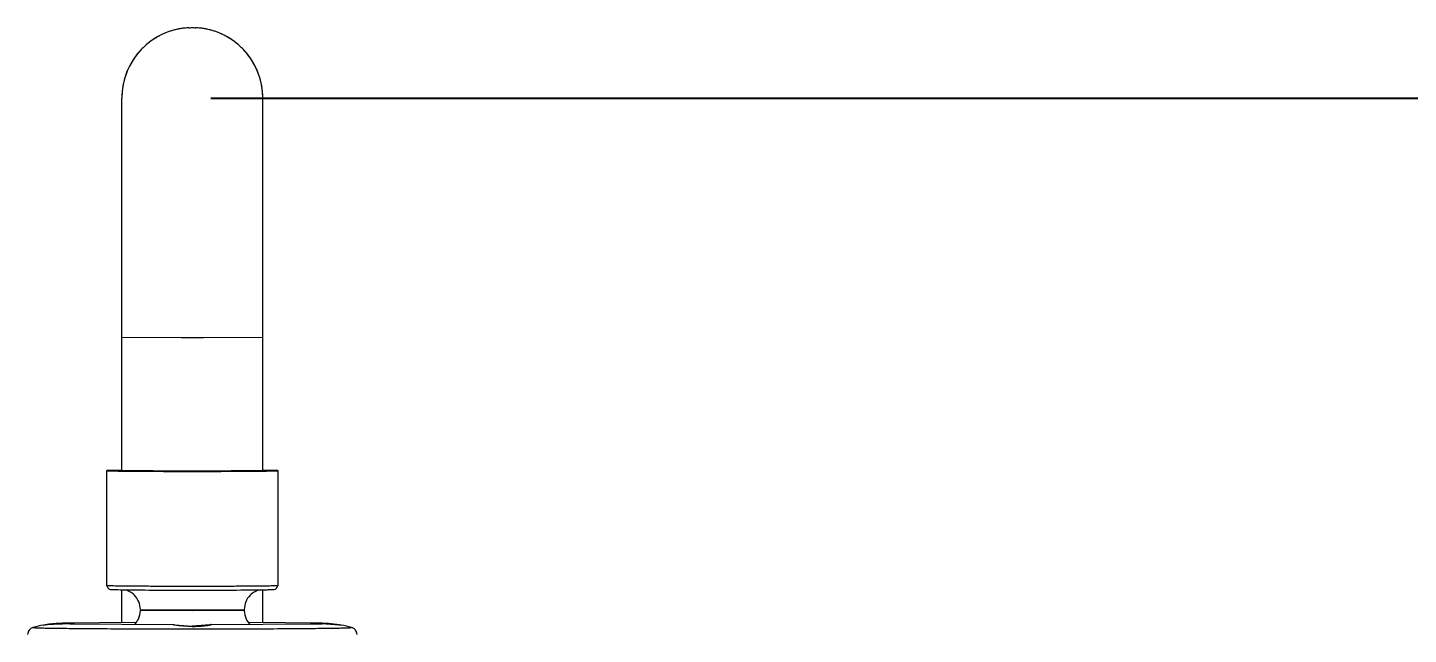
# Model space of a CAD drawing. Header units: millimetres. Extents: x 5438 to 6032, y -2661 to -1821.
# Drawn here: x 5617.59 to 5664.09, y -2086.1 to -2065.67 of the extents above; entities that cross this region are included whole.
import ezdxf

# ---------------------------------------------------------------- set-up
doc = ezdxf.new("R2010")
doc.units = ezdxf.units.MM
doc.header["$LTSCALE"] = 0.1
doc.layers.get('0').update_dxf_attribs({"lineweight": 15})
doc.layers.add('DIM', color=3, linetype='Continuous', lineweight=9)
doc.styles.get("Standard").update_dxf_attribs({"font": 'arial.ttf'})
doc.dimstyles.new('ISO-25', dxfattribs={"dimtxt": 2.5, "dimasz": 2.5, "dimexe": 1.25, "dimexo": 0.625, "dimtad": 1, "dimlfac": 5, "dimtxsty": 'Standard', "dimcen": 2.5, "dimadec": 0, "dimazin": 0, "dimtfac": 1, "dimtmove": 0, "dimatfit": 3, "dimfxl": 0, "dimarcsym": 0})

# ---------------------------------------------------------------- blocks, each defined once
blk = doc.blocks.new('*D122')
at = {"layer": 'Defpoints', "color": 0}
for p in [(5623.138, -2068.044), (5711.58, -2580.443), (5737.212, -2580.443)]:
    blk.add_point(p, dxfattribs=at)
at = {"layer": 'DIM', "color": 0, "lineweight": -2}
for p, q in [((5623.763, -2068.044), (5738.462, -2068.044)), ((5737.212, -2072.044), (5737.212, -2576.443)), ((5712.205, -2580.443), (5738.462, -2580.443))]:
    blk.add_line(p, q, dxfattribs=at)
at = {"layer": 'DIM', "color": 0}
for points in [[(5736.545, -2072.044), (5737.879, -2072.044), (5737.212, -2068.044)], [(5736.545, -2576.443), (5737.879, -2576.443), (5737.212, -2580.443)]]:
    blk.add_solid(points, dxfattribs=at)
at = {"layer": 'DIM', "color": 0, "insert": (5733.965, -2324.243), "char_height": 4, "attachment_point": 5, "rotation": 90}
blk.add_mtext('(2280)', dxfattribs=at)

msp = doc.modelspace()

# ---------------------------------------------------------------- linework, layer by layer
at = {"color": 7, "linetype": 'Continuous'}
for p, q in [((5623.0251, -2065.6712), (5623.1378, -2065.6686)), ((5623.1378, -2065.6686), (5623.2505, -2065.6712)), ((5623.2129, -2065.6707), (5623.2505, -2065.6722)), ((5620.7628, -2080.599), (5620.7628, -2068.0445)), ((5625.5128, -2080.599), (5625.5128, -2068.0445)), ((5620.7628, -2076.0896), (5622.7664, -2076.1101)), ((5622.7664, -2076.1101), (5623.1378, -2076.1103)), ((5623.1378, -2076.1103), (5623.5092, -2076.1101)), ((5623.5092, -2076.1101), (5625.5128, -2076.0896)), ((5620.7593, -2080.5753), (5620.2628, -2080.5894)), ((5620.2628, -2084.4643), (5620.2628, -2080.5894)), ((5620.5134, -2080.5894), (5620.7575, -2080.5798)), ((5623.1378, -2080.6123), (5620.5134, -2080.5894)), ((5625.7622, -2080.5894), (5623.1378, -2080.6123)), ((5626.0128, -2080.5894), (5625.5163, -2080.5753)), ((5625.5181, -2080.5798), (5625.7622, -2080.5894)), ((5626.0128, -2080.5894), (5626.0128, -2084.4643)), ((5620.2628, -2084.4643), (5620.2996, -2084.5529)), ((5620.7628, -2085.7055), (5620.7628, -2084.6014)), ((5620.7779, -2084.6016), (5620.8037, -2084.602)), ((5625.5128, -2085.7055), (5625.5128, -2084.6014)), ((5625.9761, -2084.5529), (5626.0128, -2084.4643)), ((5621.3878, -2085.2642), (5621.3878, -2085.2995)), ((5621.3878, -2085.2642), (5623.1378, -2085.2795)), ((5623.1378, -2085.3148), (5621.3878, -2085.2995)), ((5623.1378, -2085.2795), (5624.8878, -2085.2642)), ((5624.8878, -2085.2995), (5623.1378, -2085.3148)), ((5624.8878, -2085.2642), (5624.8878, -2085.2995)), ((5618.1862, -2085.7815), (5618.1257, -2085.7929)), ((5618.1257, -2085.7929), (5618.1722, -2085.7879)), ((5618.1722, -2085.7879), (5618.1846, -2085.7864)), ((5618.306, -2085.7647), (5618.1862, -2085.7815)), ((5618.3098, -2085.772), (5618.6258, -2085.7475)), ((5618.6258, -2085.7366), (5618.5564, -2085.7408)), ((5618.6258, -2085.7475), (5618.7628, -2085.7439)), ((5618.7628, -2085.7328), (5618.6711, -2085.7347)), ((5618.7802, -2085.73), (5618.7624, -2085.7306)), ((5618.7628, -2085.7328), (5619.0146, -2085.7383)), ((5619.0142, -2085.7485), (5618.7628, -2085.7439)), ((5621.2477, -2085.703), (5618.7802, -2085.73)), ((5619.0139, -2085.7486), (5622.4997, -2085.7752)), ((5622.4997, -2085.7765), (5622.5049, -2085.7753)), ((5622.5147, -2085.7757), (5622.5529, -2085.7796)), ((5622.5147, -2085.7814), (5622.6892, -2085.8103)), ((5622.5529, -2085.7796), (5622.6903, -2085.7964)), ((5622.6892, -2085.8103), (5623.1378, -2085.8366)), ((5622.6973, -2085.7972), (5623.1378, -2085.8249)), ((5623.5859, -2085.7963), (5623.1378, -2085.8249)), ((5623.7265, -2085.7792), (5623.5859, -2085.7963)), ((5623.7613, -2085.7757), (5623.7265, -2085.7792)), ((5623.7609, -2085.7814), (5623.7742, -2085.7774)), ((5623.7759, -2085.7761), (5623.7707, -2085.7753)), ((5623.7759, -2085.7752), (5627.2615, -2085.7486)), ((5627.5134, -2085.7306), (5625.0283, -2085.703)), ((5627.262, -2085.7383), (5627.5128, -2085.7327)), ((5627.2668, -2085.7483), (5627.5128, -2085.7435)), ((5627.6045, -2085.7347), (5627.5128, -2085.7327)), ((5627.7201, -2085.7408), (5627.6498, -2085.7366)), ((5627.6498, -2085.7475), (5628.0879, -2085.7861)), ((5628.0898, -2085.7816), (5627.7201, -2085.7407)), ((5628.0896, -2085.7863), (5628.1499, -2085.7929)), ((5628.1499, -2085.7929), (5628.0898, -2085.7816)), ((5617.7776, -2085.8701), (5617.7749, -2085.8716)), ((5628.5007, -2085.8716), (5628.498, -2085.8701))]:
    msp.add_line(p, q, dxfattribs=at)
for points in [[(5623.0251, -2065.6722), (5623.0627, -2065.6707), (5623.1002, -2065.6698), (5623.1378, -2065.6695)], [(5623.1378, -2065.6695), (5623.1754, -2065.6698), (5623.2129, -2065.6707)]]:
    msp.add_lwpolyline(points, dxfattribs=at)
for centre, radius, start, end in [((5623.1378, -2068.0436), 2.375, 92.71951, 180), ((5623.1371, -2068.0428), 2.3731, 107.99751, 113.6659), ((5623.14, -2068.056), 2.3866, 94.44478, 107.96438), ((5623.137, -2068.027), 2.3575, 92.72038, 94.42674), ((5623.1378, -2068.0436), 2.375, 0, 87.28049), ((5623.1386, -2068.027), 2.3575, 85.57326, 87.27962), ((5623.1356, -2068.056), 2.3866, 72.03562, 85.55522), ((5623.1385, -2068.0428), 2.3731, 66.3341, 72.00249), ((5623.138, -2068.045), 2.3755, 129.75332, 138.79341), ((5623.1418, -2068.0496), 2.3814, 123.39915, 129.75231), ((5623.1391, -2068.0469), 2.3777, 113.66884, 123.38104), ((5623.1365, -2068.0469), 2.3777, 56.61896, 66.33116), ((5623.1338, -2068.0496), 2.3814, 50.24769, 56.60085), ((5623.1376, -2068.045), 2.3755, 41.20659, 50.24668), ((5623.1392, -2068.0456), 2.3767, 145.39926, 154.23826), ((5623.1431, -2068.0485), 2.3816, 138.81167, 145.396), ((5623.1325, -2068.0485), 2.3816, 34.604, 41.18833), ((5623.1364, -2068.0456), 2.3767, 25.76174, 34.60074), ((5623.1413, -2068.046), 2.3788, 154.25142, 160.89481), ((5623.1343, -2068.046), 2.3788, 19.10519, 25.74858), ((5623.1452, -2068.0454), 2.3824, 169.76009, 179.97733), ((5623.1371, -2068.044), 2.3742, 160.90741, 169.75891), ((5623.1385, -2068.044), 2.3742, 10.24109, 19.09259), ((5623.1304, -2068.0454), 2.3824, 0.02267, 10.23991), ((5620.7143, -2085.2628), 0.6729, 44.99229, 79.00903), ((5620.7131, -2085.2642), 0.6747, 359.99883, 45.00042), ((5625.5626, -2085.2642), 0.6748, 135.00083, 180.00031), ((5625.5603, -2085.261), 0.6709, 100.88642, 135.05753), ((5618.776, -2089.4932), 3.7582, 99.96366, 105.40691), ((5619.3132, -2095.0455), 9.3276, 96.17598, 96.94963), ((5618.8565, -2090.1712), 4.4407, 93.87486, 97.12044), ((5618.7837, -2088.9877), 3.2549, 91.98289, 92.78049), ((5618.8143, -2088.8938), 3.1618, 85.91279, 86.31349), ((5618.8363, -2088.6033), 2.8705, 83.28218, 85.93659), ((5620.7092, -2085.2968), 0.6793, 315.59431, 334.7594), ((5622.5029, -2085.9609), 0.1856, 86.38213, 86.77997), ((5623.7785, -2086.0214), 0.2464, 93.54713, 94.0197), ((5625.5664, -2085.2968), 0.6793, 205.24001, 224.36294), ((5627.4294, -2088.4974), 2.7641, 94.01488, 96.77391), ((5627.46, -2088.8778), 3.1458, 93.69235, 94.08711), ((5627.459, -2090.0026), 4.2594, 87.43243, 89.27594), ((5627.49, -2089.0259), 3.2932, 87.21849, 88.00687), ((5627.4997, -2089.4927), 3.7576, 74.59278, 80.03696), ((5617.8468, -2086.1212), 0.2604, 105.36804, 108.30369)]:
    msp.add_arc(centre, radius, start, end, dxfattribs=at)
for points, knots in [([(5620.2628, -2080.5894), (5620.2628, -2080.5906), (5620.2699, -2080.5905), (5620.278, -2080.5925), (5620.2966, -2080.5931), (5620.3325, -2080.5952), (5620.3956, -2080.597), (5620.4901, -2080.5993), (5620.6104, -2080.6014), (5620.755, -2080.6035), (5620.9225, -2080.6055), (5621.1869, -2080.608), (5621.561, -2080.6106), (5622.0517, -2080.6128), (5622.5841, -2080.6142), (5622.9508, -2080.6145), (5623.1378, -2080.6145)], [0, 0, 0, 0, 0.001279, 0.0049142, 0.0109356, 0.019337, 0.0431915, 0.076257, 0.1182154, 0.1686629, 0.227116, 0.2930115, 0.4445246, 0.6173835, 0.8049381, 1, 1, 1, 1]), ([(5623.1378, -2080.6145), (5623.3248, -2080.6145), (5623.6915, -2080.6142), (5624.2239, -2080.6128), (5624.7146, -2080.6106), (5625.0887, -2080.608), (5625.3531, -2080.6055), (5625.5206, -2080.6035), (5625.6652, -2080.6014), (5625.7855, -2080.5993), (5625.88, -2080.597), (5625.9431, -2080.5952), (5625.979, -2080.5931), (5625.9976, -2080.5925), (5626.0057, -2080.5905), (5626.0128, -2080.5906), (5626.0128, -2080.5894)], [0, 0, 0, 0, 0.1950619, 0.3826165, 0.5554754, 0.7069885, 0.772884, 0.8313371, 0.8817846, 0.923743, 0.9568085, 0.980663, 0.9890644, 0.9950858, 0.998721, 1, 1, 1, 1]), ([(5623.1378, -2084.4894), (5622.9508, -2084.4894), (5622.5841, -2084.489), (5622.0517, -2084.4877), (5621.561, -2084.4854), (5621.1869, -2084.4828), (5620.9225, -2084.4803), (5620.755, -2084.4784), (5620.6104, -2084.4763), (5620.4901, -2084.4742), (5620.3956, -2084.4718), (5620.3325, -2084.4701), (5620.2966, -2084.468), (5620.278, -2084.4674), (5620.2699, -2084.4654), (5620.2628, -2084.4655), (5620.2628, -2084.4643)], [0, 0, 0, 0, 0.1950616, 0.3826163, 0.5554755, 0.7069889, 0.7728845, 0.8313376, 0.881785, 0.9237434, 0.9568088, 0.9806632, 0.9890645, 0.9950859, 0.9987211, 1, 1, 1, 1]), ([(5620.2995, -2084.5529), (5620.3437, -2084.5971), (5620.5288, -2084.5929), (5620.6794, -2084.6002), (5620.7779, -2084.6016)], [0, 0, 0, 0, 0.3881272, 1, 1, 1, 1]), ([(5620.8037, -2084.602), (5621.5894, -2084.6129), (5623.1536, -2084.6136), (5624.7179, -2084.6129), (5625.4962, -2084.6016)], [0, 0, 0, 0, 0.5023572, 1, 1, 1, 1]), ([(5626.0128, -2084.4643), (5626.0128, -2084.4655), (5626.0057, -2084.4654), (5625.9976, -2084.4674), (5625.979, -2084.468), (5625.9431, -2084.4701), (5625.88, -2084.4718), (5625.7855, -2084.4742), (5625.6652, -2084.4763), (5625.5206, -2084.4784), (5625.3531, -2084.4803), (5625.0887, -2084.4828), (5624.7146, -2084.4854), (5624.2239, -2084.4877), (5623.6915, -2084.489), (5623.3248, -2084.4894), (5623.1378, -2084.4894)], [0, 0, 0, 0, 0.0012789, 0.0049141, 0.0109355, 0.0193368, 0.0431912, 0.0762566, 0.118215, 0.1686624, 0.2271155, 0.2930111, 0.4445245, 0.6173837, 0.8049384, 1, 1, 1, 1]), ([(5625.4962, -2084.6016), (5625.5534, -2084.6008), (5625.6523, -2084.5991), (5625.7775, -2084.5963), (5625.8546, -2084.5933), (5625.9181, -2084.5892), (5625.9559, -2084.5731), (5625.9761, -2084.5529)], [0, 0, 0, 0, 0.3512439, 0.6077667, 0.7692665, 0.8245658, 1, 1, 1, 1]), ([(5619.0146, -2085.7383), (5619.0151, -2085.7384), (5619.0161, -2085.7384), (5619.0171, -2085.7385), (5619.0176, -2085.7385)], [0, 0, 0, 0, 0.5002755, 1, 1, 1, 1]), ([(5622.4997, -2085.7765), (5622.4997, -2085.7771), (5622.503, -2085.7779), (5622.5047, -2085.7787), (5622.5064, -2085.7792)], [0, 0, 0, 0, 0.2752697, 1, 1, 1, 1]), ([(5622.5049, -2085.7754), (5622.5061, -2085.7754), (5622.509, -2085.7754), (5622.5118, -2085.7755), (5622.5134, -2085.7756)], [0, 0, 0, 0, 0.4405818, 1, 1, 1, 1]), ([(5622.5064, -2085.7792), (5622.5076, -2085.7796), (5622.5104, -2085.7803), (5622.5131, -2085.781), (5622.5147, -2085.7814)], [0, 0, 0, 0, 0.4518224, 1, 1, 1, 1]), ([(5622.6903, -2085.7964), (5622.6914, -2085.7965), (5622.6938, -2085.7968), (5622.6961, -2085.7971), (5622.6973, -2085.7972)], [0, 0, 0, 0, 0.4981674, 1, 1, 1, 1]), ([(5623.1378, -2085.8366), (5623.2712, -2085.8366), (5623.4796, -2085.8242), (5623.6879, -2085.7998), (5623.7609, -2085.7814)], [0, 0, 0, 0, 0.6392134, 1, 1, 1, 1]), ([(5623.7707, -2085.7753), (5623.7696, -2085.7753), (5623.7671, -2085.7753), (5623.7647, -2085.7754), (5623.7633, -2085.7755)], [0, 0, 0, 0, 0.4452415, 1, 1, 1, 1]), ([(5623.7742, -2085.7774), (5623.7746, -2085.7772), (5623.7752, -2085.7769), (5623.7759, -2085.7764), (5623.7759, -2085.7761)], [0, 0, 0, 0, 0.6711684, 1, 1, 1, 1]), ([(5627.2575, -2085.7386), (5627.2582, -2085.7385), (5627.2597, -2085.7384), (5627.2613, -2085.7383), (5627.262, -2085.7383)], [0, 0, 0, 0, 0.4995801, 1, 1, 1, 1]), ([(5627.2612, -2085.7486), (5627.2621, -2085.7485), (5627.264, -2085.7484), (5627.2659, -2085.7483), (5627.2668, -2085.7483)], [0, 0, 0, 0, 0.4994852, 1, 1, 1, 1]), ([(5628.0879, -2085.7861), (5628.0882, -2085.7861), (5628.0887, -2085.7862), (5628.0893, -2085.7862), (5628.0896, -2085.7863)], [0, 0, 0, 0, 0.5017158, 1, 1, 1, 1]), ([(5617.765, -2085.8739), (5617.7564, -2085.8768), (5617.7107, -2085.8944), (5617.6698, -2085.9262), (5617.6451, -2085.9576)], [0, 0, 0, 0, 0.1845261, 1, 1, 1, 1]), ([(5617.7749, -2085.8716), (5617.7749, -2085.8739), (5617.7882, -2085.8737), (5617.8033, -2085.8774), (5617.838, -2085.8785), (5617.8819, -2085.8811), (5617.9399, -2085.8831), (5618.0414, -2085.8864), (5618.1991, -2085.89), (5618.4233, -2085.8941), (5618.693, -2085.8979), (5619.0055, -2085.9015), (5619.4987, -2085.9062), (5620.1965, -2085.9111), (5621.1118, -2085.9152), (5622.1049, -2085.9178), (5622.789, -2085.9184), (5623.1378, -2085.9184)], [0, 0, 0, 0, 0.0012788, 0.0049138, 0.0109357, 0.0193367, 0.0300963, 0.0431917, 0.0762561, 0.1182146, 0.168663, 0.2271157, 0.2930105, 0.4445249, 0.6173828, 0.80494, 1, 1, 1, 1]), ([(5623.1378, -2085.9184), (5623.4866, -2085.9184), (5624.1707, -2085.9178), (5625.1638, -2085.9152), (5626.0791, -2085.9111), (5626.7769, -2085.9062), (5627.2701, -2085.9015), (5627.5826, -2085.8979), (5627.8523, -2085.8941), (5628.0765, -2085.89), (5628.2342, -2085.8864), (5628.3357, -2085.8831), (5628.3937, -2085.8811), (5628.4376, -2085.8785), (5628.4723, -2085.8774), (5628.4874, -2085.8737), (5628.5007, -2085.8739), (5628.5007, -2085.8716)], [0, 0, 0, 0, 0.19506, 0.3826172, 0.5554751, 0.7069895, 0.7728843, 0.831337, 0.8817854, 0.9237439, 0.9568083, 0.9699037, 0.9806633, 0.9890643, 0.9950862, 0.9987212, 1, 1, 1, 1]), ([(5628.6305, -2085.9576), (5628.6203, -2085.9447), (5628.5837, -2085.9065), (5628.5353, -2085.8808), (5628.5005, -2085.8708)], [0, 0, 0, 0, 0.3123272, 1, 1, 1, 1])]:
    msp.add_open_spline(points, degree=3, knots=knots, dxfattribs=at)
for points in [[(5621.3237, -2085.5865), (5621.3654, -2085.4978), (5621.3878, -2085.3975), (5621.3878, -2085.2995)], [(5624.8878, -2085.2995), (5624.8878, -2085.3975), (5624.9102, -2085.4978), (5624.9519, -2085.5865)], [(5627.2615, -2085.7486), (5627.2619, -2085.7486), (5627.2623, -2085.7485), (5627.2627, -2085.7485)], [(5617.6451, -2085.9576), (5617.6129, -2085.9985), (5617.5932, -2086.0524), (5617.5915, -2086.1045)], [(5628.6841, -2086.1045), (5628.6824, -2086.0524), (5628.6628, -2085.9985), (5628.6305, -2085.9576)]]:
    msp.add_open_spline(points, degree=3, dxfattribs=at)

# ---------------------------------------------------------------- dimensions: what is measured, and where the dimension line sits
at = {"layer": 'DIM'}
dim = msp.add_linear_dim(base=(5737.2119, -2580.4433), p1=(5623.1378, -2068.0436), p2=(5711.5796, -2580.4433), angle=90, text='(2280)', dimstyle='ISO-25', override={"dimtxt": 4, "dimasz": 4, "dimlfac": 4, "dimadec": 1, "dimfxl": 1.25}, dxfattribs=at)
dim.commit()
dim.dimension.update_dxf_attribs({"geometry": '*D122', "text_midpoint": (5733.9648, -2324.2434)})

doc.saveas('drawing.dxf')
